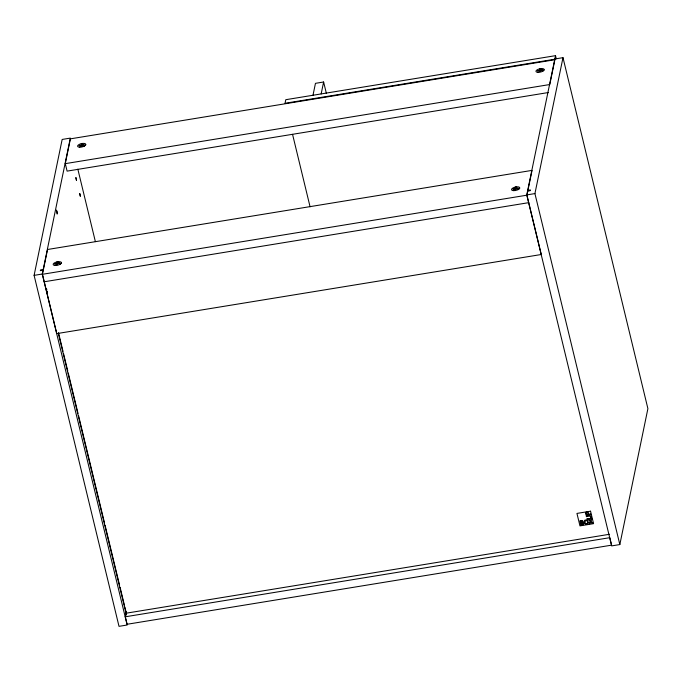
<?xml version="1.0" encoding="UTF-8"?>
<svg xmlns="http://www.w3.org/2000/svg" width="682" height="682" viewBox="0 0 682 682"><rect width="100%" height="100%" fill="white"/><g stroke="black" fill="none" stroke-linecap="round" stroke-linejoin="round"><path stroke-width="1.02" d="M34.1 275.366L62.164 139.443L70.331 138.105L42.267 274.028L127.176 625.01L119.009 626.34L34.1 275.366L42.267 274.028M42.437 274.292L47.552 249.493L532.054 170.381L526.93 195.18L541.286 254.505L56.785 333.617L42.437 274.292L526.93 195.18M65.284 163.646L70.399 138.847L554.892 59.735L549.777 84.534L65.284 163.646L67.092 171.122L548.43 92.522M125.292 616.792L609.793 537.68L611.601 545.157L127.108 624.269L125.292 616.792L126.375 611.583M312.995 95.258L315.459 83.332L323.618 82.002L326.38 93.391M321.162 93.928L323.618 82.002M554.824 58.993L562.991 57.663L647.9 408.637L619.836 544.56L611.669 545.898L526.76 194.916L555.515 55.66L285.775 99.7L285.033 103.28L554.773 59.232M619.836 544.56L534.927 193.586L562.991 57.663M85.753 144.755L84.099 146.212M61.329 263.03L59.684 264.488M544.117 69.905L542.463 71.363M519.693 188.181L518.047 189.639M47.442 292.126L46.964 291.393M81.277 143.663L82.343 143.459M539.641 68.822L540.707 68.618M56.853 261.939L57.927 261.735M515.217 187.098L516.291 186.894M43.205 269.501L40.477 269.944L40.332 270.66L43.051 270.217M527.697 190.389L530.417 189.946L530.272 190.662L527.544 191.105M526.76 194.916L534.927 193.586M44.245 281.768L528.738 202.656M126.034 613.22L609.478 534.279M47.425 292.143L47.067 291.708M555.515 55.66L556.265 58.763M292.552 134.337L310.08 206.816M77.842 169.17L95.378 241.641M58.481 332.654L62.991 351.29M63.486 353.361L67.748 370.965M68.251 373.037L78.021 413.411M78.515 415.483L104.568 523.154M105.071 525.225L119.597 585.275M120.1 587.347L124.354 604.951M124.857 607.023L126.605 614.269M58.328 333.37L126.46 614.985M46.708 290.362L46.512 288.699M46.691 290.242L46.504 288.605M585.642 513.034L586.077 515.242L590.723 514.484L590.586 513.921L588.762 514.219L588.097 512.361L586.452 512.029A1.304 1.168 11.7 0 0 585.821 512.514L585.642 513.034M591.422 517.237L590.535 518.61L587.032 519.207L586.904 518.652C592.888 519.863 591.243 513.665 586.426 516.692L586.29 516.129L590.066 515.609L591.422 517.237M75.915 177.644L76.444 180.227L75.915 177.644M79.777 193.594L80.306 196.177L79.777 193.594M583.869 523.674L583.212 524.688L580.962 525.14L579.939 520.886C581.064 519.923 584.483 520.86 582.769 522.514A1.108 0.997 11.7 0 1 583.69 523.051L583.869 523.674M588.208 522.497L587.978 523.486A1.679 1.509 11.7 0 1 587.27 524.108L586.222 524.279A1.731 1.56 11.7 0 1 585.275 523.929L584.397 522.548L584.474 520.656A1.714 1.543 11.7 0 1 585.19 520.034L586.733 519.974L587.858 521.057A5.354 4.825 11.7 0 1 588.208 522.497M56.444 210.218C56.742 217.447 58.703 212.793 56.444 210.218M587.594 522.71L587.466 523.23A1.066 0.963 11.7 0 1 586.912 523.708C582.258 523.606 587.228 517.152 587.594 522.71M54.867 263.738L54.765 264.215L56.674 263.9L56.504 264.735L57.595 264.556L57.765 263.721L59.777 262.937L57.868 263.243L58.038 262.408L56.947 262.587L56.776 263.423L54.867 263.738M79.291 145.462L79.189 145.939L81.098 145.624L80.928 146.46L82.019 146.28L82.19 145.445L84.201 144.661L82.292 144.968L82.462 144.132L81.371 144.311L81.201 145.147L79.291 145.462M513.231 188.888L513.128 189.366L515.046 189.059L514.867 189.894L518.141 188.087L516.231 188.403L516.402 187.559L515.311 187.738L515.14 188.573L513.231 188.888M537.655 70.613L537.552 71.09L539.462 70.775L539.292 71.619L542.565 69.811L540.656 70.118L540.826 69.283L539.735 69.462L539.564 70.297L537.655 70.613M586.213 513.009L586.443 514.603L588.268 514.305L587.62 512.642L586.213 513.009M583.229 523.827L581.465 524.577L581.098 523.051L582.846 522.966L583.229 523.827M591.124 519.062L590.399 520.869L588.89 519.42L588.174 519.539L590.152 521.406L589.163 523.802L589.887 523.682L590.638 521.832L592.181 523.307L592.905 523.188L590.885 521.287L591.84 518.942L591.124 519.062M582.641 521.909L580.987 522.6L580.655 521.244L582.283 521.142L582.641 521.909M590.552 511.193L576.946 513.418L579.964 525.882L593.57 523.657L590.552 511.193M79.692 147.21A4.22 1.688 -13.6 0 0 85.813 144.439A4.22 1.688 -13.6 0 0 79.581 144.234A4.22 1.688 -13.6 0 0 79.692 147.21M538.055 72.369A4.22 1.688 -13.6 0 0 544.176 69.598A4.22 1.688 -13.6 0 0 537.945 69.394A4.22 1.688 -13.6 0 0 538.055 72.369M55.268 265.486A4.22 1.688 -13.6 0 0 61.397 262.715A4.22 1.688 -13.6 0 0 55.157 262.51A4.22 1.688 -13.6 0 0 55.268 265.486M513.631 190.645A4.22 1.688 -13.6 0 0 519.761 187.874A4.22 1.688 -13.6 0 0 513.52 187.669A4.22 1.688 -13.6 0 0 513.631 190.645"/></g></svg>
